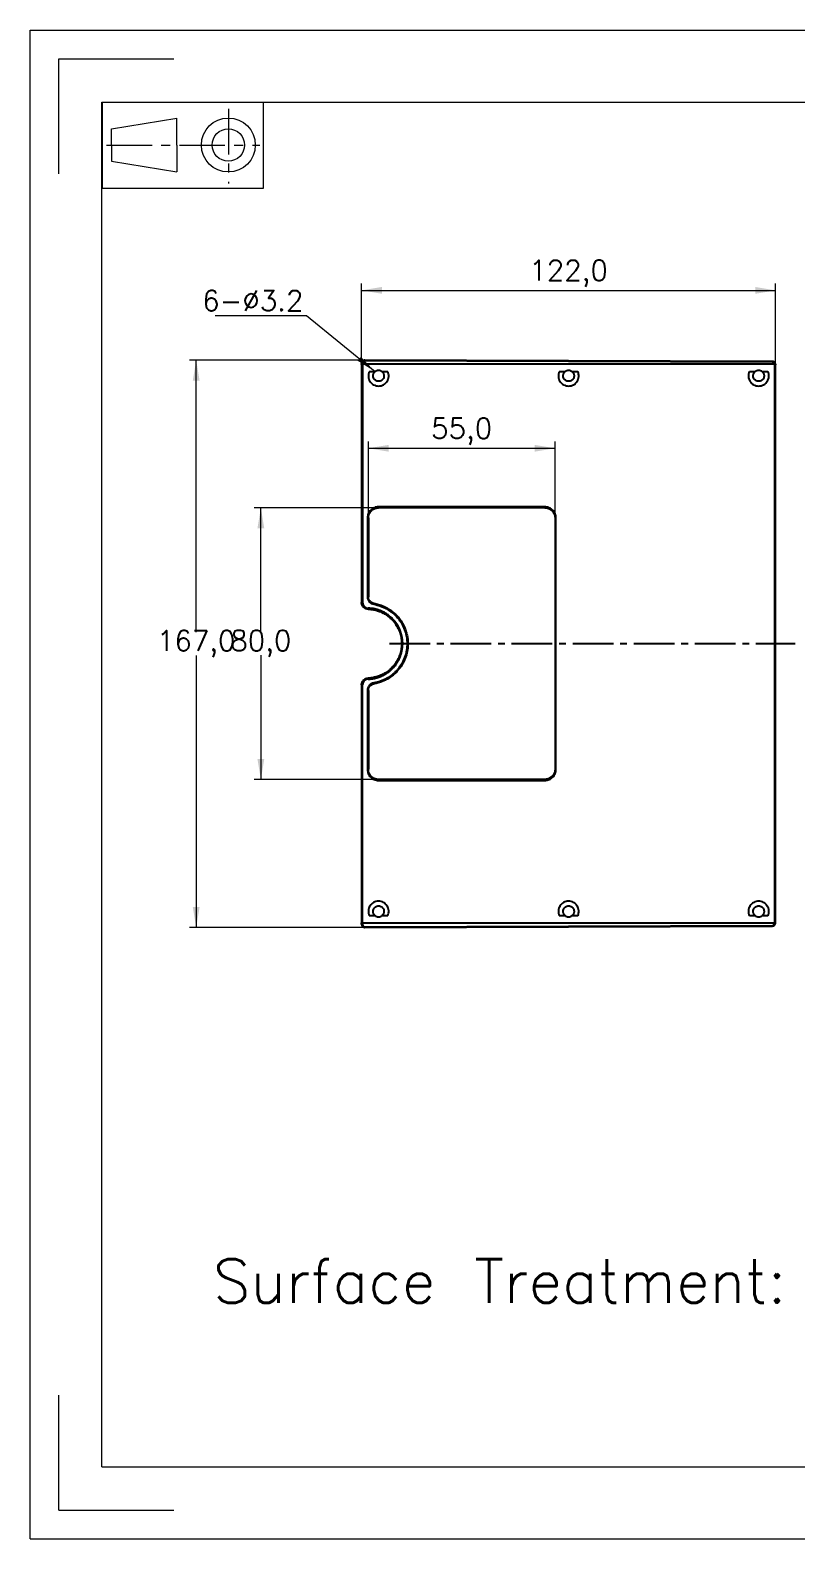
# Model space of a CAD drawing. Header units: millimetres. Extents: x 1874 to 2503, y 420 to 865.
# Drawn here: x 1874.3 to 2100.2, y 420.5 to 864.7 of the extents above; entities that cross this region are included whole.
import ezdxf

# ---------------------------------------------------------------- set-up
doc = ezdxf.new("R2010")
doc.units = ezdxf.units.MM
for name, pattern in [('CENTER', [10.16, 6.35, -1.27, 1.27, -1.27]), ('CENTERX2', [20.32, 12.7, -2.54, 2.54, -2.54]), ('点画线', [18, 12, -2, 2, -2])]:
    doc.linetypes.add(name, pattern=pattern)
doc.layers.get('0').update_dxf_attribs({"lineweight": 18})
for name, color, linetype, lineweight in [('DEFAULT_1', 7, 'CENTER', 18), ('中心线层', 1, 'CENTERX2', 25), ('尺寸线层', 3, 'Continuous', 18)]:
    doc.layers.add(name, color=color, linetype=linetype, lineweight=lineweight)
doc.styles.get("Standard").update_dxf_attribs({"font": 'txt.shx', "bigfont": 'gbcbig.shx'})
doc.dimstyles.new('ISO-25', dxfattribs={"dimtxt": 3.5, "dimasz": 2.5, "dimexe": 1.25, "dimexo": 0.625, "dimtad": 1, "dimtxsty": 'Standard', "dimcen": 2.5, "dimdle": 5, "dimadec": 0, "dimazin": 0, "dimtfac": 1, "dimtmove": 0, "dimatfit": 3, "dimfxl": 0, "dimarcsym": 0})

# ---------------------------------------------------------------- blocks, each defined once
blk = doc.blocks.new('*X3')
at = {"layer": '尺寸线层', "linetype": 'Continuous'}
for points in [[(1923.19, 767.56), (1924.19, 761.56), (1922.19, 761.56)], [(1923.19, 600.52), (1924.19, 606.52), (1922.19, 606.52)]]:
    blk.add_hatch(color=0, dxfattribs=at).paths.add_polyline_path(points, flags=0)
at = {"layer": '尺寸线层', "color": 0, "linetype": 'Continuous'}
for p, q in [((1972.92, 767.56), (1921.19, 767.56)), ((1923.19, 687.47), (1923.19, 767.56)), ((1923.19, 680.61), (1923.19, 600.52)), ((1972.91, 600.52), (1921.19, 600.52))]:
    blk.add_line(p, q, dxfattribs=at)
at = {"layer": '尺寸线层', "color": 0, "insert": (1923.19, 684.04), "char_height": 6, "width": 32.5714, "attachment_point": 5}
blk.add_mtext('167,0', dxfattribs=at)
blk = doc.blocks.new('*X4')
at = {"layer": '尺寸线层', "linetype": 'Continuous'}
for points in [[(1971.91, 788.11), (1977.91, 789.11), (1977.91, 787.11)], [(2093.91, 788.11), (2087.91, 789.11), (2087.91, 787.11)]]:
    blk.add_hatch(color=0, dxfattribs=at).paths.add_polyline_path(points, flags=0)
at = {"layer": '尺寸线层', "color": 0, "linetype": 'Continuous'}
for p, q in [((1971.91, 766.32), (1971.91, 790.11)), ((1971.91, 788.11), (2093.91, 788.11)), ((2093.91, 766.23), (2093.91, 790.11))]:
    blk.add_line(p, q, dxfattribs=at)
at = {"layer": '尺寸线层', "color": 0, "insert": (2032.91, 793.07), "char_height": 6, "width": 32.5714, "attachment_point": 5}
blk.add_mtext('122,0', dxfattribs=at)
blk = doc.blocks.new('*X5')
at = {"layer": '尺寸线层', "linetype": 'Continuous'}
for points in [[(1973.91, 741.61), (1979.91, 742.61), (1979.91, 740.61)], [(2028.91, 741.61), (2022.91, 742.61), (2022.91, 740.61)]]:
    blk.add_hatch(color=0, dxfattribs=at).paths.add_polyline_path(points, flags=0)
at = {"layer": '尺寸线层', "color": 0, "linetype": 'Continuous'}
for p, q in [((1973.91, 721.08), (1973.91, 743.61)), ((2028.91, 721.08), (2028.91, 743.61)), ((1973.91, 741.61), (2028.91, 741.61))]:
    blk.add_line(p, q, dxfattribs=at)
at = {"layer": '尺寸线层', "color": 0, "insert": (2001.41, 746.57), "char_height": 6, "width": 24.8571, "attachment_point": 5}
blk.add_mtext('55,0', dxfattribs=at)
blk = doc.blocks.new('*X6')
at = {"layer": '尺寸线层', "linetype": 'Continuous'}
for points in [[(1942.24, 724.08), (1943.24, 718.08), (1941.24, 718.08)], [(1942.24, 644.08), (1943.24, 650.08), (1941.24, 650.08)]]:
    blk.add_hatch(color=0, dxfattribs=at).paths.add_polyline_path(points, flags=0)
at = {"layer": '尺寸线层', "color": 0, "linetype": 'Continuous'}
for p, q in [((1976.91, 724.08), (1940.24, 724.08)), ((1942.24, 687.51), (1942.24, 724.08)), ((1942.24, 680.65), (1942.24, 644.08)), ((1976.91, 644.08), (1940.24, 644.08))]:
    blk.add_line(p, q, dxfattribs=at)
at = {"layer": '尺寸线层', "color": 0, "insert": (1942.24, 684.08), "char_height": 6, "width": 26.5714, "attachment_point": 5}
blk.add_mtext('80,0', dxfattribs=at)
blk = doc.blocks.new('*X11')
at = {"layer": '尺寸线层', "linetype": 'Continuous'}
blk.add_hatch(color=0, dxfattribs=at).paths.add_polyline_path([(1975.9, 764.17), (1970.77, 767.37), (1971.72, 768.54)], flags=0)
at = {"layer": '尺寸线层', "color": 0}
blk.add_line((1955.72, 780.57), (1928.73, 780.57), dxfattribs=at)
at = {"layer": '尺寸线层', "color": 0, "linetype": 'Continuous'}
blk.add_line((1975.9, 764.17), (1955.72, 780.57), dxfattribs=at)
at = {"layer": '尺寸线层', "color": 0, "insert": (1939.88, 785.09), "char_height": 6, "width": 44.5714, "attachment_point": 5}
blk.add_mtext('6-%%C3.2', dxfattribs=at)
blk = doc.blocks.new('96_1')
at = {"color": 7, "linetype": 'Continuous'}
for p, q in [((-11.25, 6), (-11.25, -6)), ((11.25, -6), (11.25, 6)), ((-9.93, 2.25), (-0.82, 3.75)), ((-9.93, 0), (-9.93, 2.25)), ((-0.82, 0), (-0.82, 3.75)), ((-9.93, 0), (-9.93, -2.25)), ((-0.82, 0), (-0.82, -3.75)), ((-9.93, -2.25), (-0.82, -3.75)), ((-11.25, -6), (11.25, -6))]:
    blk.add_line(p, q, dxfattribs=at)
for radius in [3.75, 2.25]:
    blk.add_circle((6.34, 0), radius, dxfattribs=at)
at = {"layer": 'DEFAULT_1', "color": 1, "linetype": 'CENTER'}
for p, q in [((6.34, 5.05), (6.34, -5.36)), ((-10.64, 0), (10.74, 0))]:
    blk.add_line(p, q, dxfattribs=at)
blk = doc.blocks.new('57500')
at = {"color": 7, "linetype": 'Continuous'}
for p, q in [((-1001.21, -237.07), (-1001.21, 707.74)), ((-1001.21, 707.74), (335.02, 707.74)), ((-983.21, 617.76), (-983.21, 689.74)), ((-983.21, 689.74), (-911.23, 689.74)), ((-956.22, -192.08), (-956.22, 662.75)), ((-956.22, 662.75), (290.03, 662.75)), ((-983.21, -219.07), (-983.21, -147.09)), ((-956.22, -192.08), (290.03, -192.08)), ((-983.21, -219.07), (-911.23, -219.07)), ((-1001.21, -237.07), (335.02, -237.07))]:
    blk.add_line(p, q, dxfattribs=at)
at = {"color": 2, "linetype": 'Continuous', "xscale": 4.499094251428597, "yscale": 4.499094251428597, "zscale": 4.499094251428597}
blk.add_blockref('96_1', (-905.56, 635.82), dxfattribs=at)
at = {"layer": '尺寸线层', "insert": (-886.63, -61.93), "char_height": 27.3189, "width": 743.668, "attachment_point": 1}
blk.add_mtext('Surface Treatment: Black oil injection ', dxfattribs=at)

msp = doc.modelspace()

# ---------------------------------------------------------------- linework, layer by layer
at = {"color": 7, "linetype": 'Continuous', "lineweight": 25}
for p, q in [((1971.91, 766.32), (1971.91, 766.62)), ((1971.91, 766.32), (1971.91, 696.23)), ((1972.21, 766.74), (1972.21, 766.43)), ((1972.21, 766.43), (1972.21, 696.23)), ((1972.21, 766.43), (2093.6, 766.43)), ((2092.92, 767.18), (1972.91, 767.56)), ((2092.91, 766.99), (1972.91, 767.38)), ((1975.9, 764.17), (1974.18, 764.17)), ((1979.65, 764.17), (1977.93, 764.17)), ((2031.9, 764.17), (2030.17, 764.17)), ((2035.65, 764.17), (2033.92, 764.17)), ((2087.89, 764.17), (2086.17, 764.17)), ((2091.64, 764.17), (2089.92, 764.17)), ((2093.61, 766.35), (2093.61, 684.08)), ((2025.91, 724.36), (1976.91, 724.36)), ((1976.91, 724.36), (1976.91, 724.08)), ((2025.91, 724.36), (2025.91, 724.08)), ((1973.91, 721.08), (1973.65, 721.1)), ((1973.91, 721.08), (1973.91, 697.89)), ((2025.91, 724.08), (1976.91, 724.08)), ((2029.17, 721.1), (2028.91, 721.08)), ((2028.91, 721.08), (2028.91, 684.08)), ((1973.65, 697.89), (1973.91, 697.89)), ((1975.53, 695.66), (1975.58, 695.92)), ((2029.17, 684.08), (2028.91, 684.08)), ((2028.91, 684.08), (2028.91, 647.08)), ((2093.61, 684.08), (2093.61, 601.73)), ((1971.91, 671.94), (1971.91, 601.85)), ((1972.21, 601.73), (1972.21, 671.93)), ((1973.91, 670.28), (1973.65, 670.27)), ((1973.91, 670.28), (1973.91, 647.08)), ((1973.65, 647.07), (1973.91, 647.08)), ((2028.91, 647.08), (2029.17, 647.07)), ((1976.91, 644.08), (1976.91, 643.8)), ((2025.91, 644.08), (1976.91, 644.08)), ((1976.91, 643.8), (2025.91, 643.8)), ((2025.91, 643.8), (2025.91, 644.08)), ((1971.91, 601.46), (1971.91, 601.85)), ((2032.91, 601.73), (1972.21, 601.73)), ((1972.21, 601.73), (1972.21, 601.34)), ((1972.91, 600.7), (2092.91, 601.08)), ((1972.91, 600.52), (2092.92, 600.9)), ((1974.18, 603.99), (1975.9, 603.99)), ((1977.93, 603.99), (1979.65, 603.99)), ((2030.17, 603.99), (2031.9, 603.99)), ((2093.61, 601.73), (2032.91, 601.73)), ((2033.92, 603.99), (2035.65, 603.99)), ((2086.17, 603.99), (2087.89, 603.99)), ((2089.92, 603.99), (2091.64, 603.99))]:
    msp.add_line(p, q, dxfattribs=at)
msp.add_lwpolyline([(1975.53, 672.51), (1975.55, 672.38), (1975.58, 672.25)], dxfattribs=at)
for points, knots in [([(1972.21, 766.74), (1972.13, 766.74), (1972.05, 766.73), (1971.94, 766.68), (1971.91, 766.65), (1971.91, 766.62)], [0, 0, 0, 0, 5362.534902, 5362.534902, 10725.069803, 10725.069803, 10725.069803, 10725.069803]), ([(1972.21, 766.43), (1972.14, 766.43), (1972.05, 766.42), (1971.94, 766.38), (1971.91, 766.35), (1971.91, 766.32)], [0, 0, 0, 0, 5362.66469, 5362.66469, 10725.32938, 10725.32938, 10725.32938, 10725.32938]), ([(1972.92, 767.56), (1972.86, 767.56), (1972.73, 767.55), (1972.55, 767.5), (1972.38, 767.42), (1972.17, 767.27), (1972.02, 767.07), (1971.94, 766.84), (1971.94, 766.72), (1971.93, 766.66)], [0, 0, 0, 0, 3913.811574, 7847.736024, 11798.507118, 15756.443218, 23684.197413, 27692.944786, 31732.689022, 31732.689022, 31732.689022, 31732.689022]), ([(1972.91, 767.38), (1972.89, 767.38), (1972.85, 767.38), (1972.78, 767.37), (1972.71, 767.35), (1972.63, 767.32), (1972.53, 767.27), (1972.43, 767.19), (1972.34, 767.09), (1972.27, 766.98), (1972.22, 766.86), (1972.21, 766.78), (1972.21, 766.74)], [0, 0, 0, 0, 2669.859376, 5354.049103, 8084.773494, 10892.636157, 16351.344303, 21942.293573, 27523.89643, 33019.982176, 38561.507949, 43895.505854, 43895.505854, 43895.505854, 43895.505854]), ([(1972.91, 767.56), (1972.91, 767.56), (1972.91, 767.56), (1972.91, 767.54), (1972.91, 767.51), (1972.91, 767.46), (1972.91, 767.42), (1972.91, 767.38)], [0, 0, 0, 0, 3537.312032, 7648.525799, 11759.739566, 15870.953333, 23452.751878, 23452.751878, 23452.751878, 23452.751878]), ([(1974.18, 764.17), (1974.08, 763.95), (1974.01, 763.72), (1973.92, 763.24), (1973.9, 762.99), (1973.93, 762.51), (1973.98, 762.26), (1974.13, 761.79), (1974.23, 761.57), (1974.49, 761.15), (1974.65, 760.95), (1974.92, 760.69), (1975.01, 760.6), (1975.22, 760.45), (1975.33, 760.38), (1975.66, 760.19), (1975.89, 760.1), (1976.39, 759.96), (1976.65, 759.93), (1977.17, 759.93), (1977.43, 759.96), (1977.92, 760.09), (1978.16, 760.19), (1978.61, 760.44), (1978.81, 760.59), (1979.18, 760.94), (1979.33, 761.14), (1979.6, 761.56), (1979.7, 761.79), (1979.85, 762.26), (1979.9, 762.5), (1979.94, 763.23), (1979.85, 763.72), (1979.65, 764.17)], [0, 0, 0, 0, 4302.352566, 4302.352566, 8604.705132, 8604.705132, 12907.057699, 12907.057699, 17209.410265, 17209.410265, 21511.762831, 21511.762831, 23662.939114, 23662.939114, 25814.115397, 25814.115397, 30116.467964, 30116.467964, 34418.82053, 34418.82053, 38721.173096, 38721.173096, 43023.525662, 43023.525662, 47325.878229, 47325.878229, 51628.230795, 51628.230795, 55930.583361, 55930.583361, 60232.935927, 60232.935927, 68837.64106, 68837.64106, 68837.64106, 68837.64106]), ([(1977.93, 764.17), (1977.96, 764.15), (1978.02, 764.09), (1978.1, 764.01), (1978.18, 763.92), (1978.28, 763.78), (1978.38, 763.6), (1978.46, 763.36), (1978.51, 763.12), (1978.52, 762.79), (1978.45, 762.39), (1978.21, 761.95), (1977.85, 761.6), (1977.4, 761.38), (1976.91, 761.31), (1976.43, 761.38), (1975.98, 761.6), (1975.62, 761.95), (1975.38, 762.39), (1975.31, 762.79), (1975.32, 763.12), (1975.37, 763.36), (1975.45, 763.6), (1975.57, 763.82), (1975.72, 764.01), (1975.84, 764.12), (1975.9, 764.17)], [0, 0, 0, 0, 1565.010862, 3122.070831, 4679.997912, 6247.59548, 9519.754141, 12798.920781, 16071.080533, 19350.248266, 25575.802997, 31801.357728, 38332.208837, 44863.059946, 51088.614677, 57314.169408, 63845.020517, 70375.871626, 76601.426357, 82826.981088, 86099.139749, 89378.306389, 92650.466141, 95929.633874, 99049.552943, 102172.926063, 102172.926063, 102172.926063, 102172.926063]), ([(1977.93, 764.17), (1977.79, 764.29), (1977.63, 764.38), (1977.28, 764.5), (1977.1, 764.53), (1976.54, 764.53), (1976.18, 764.4), (1975.9, 764.17)], [0, 0, 0, 0, 3798.255197, 3798.255197, 7596.510393, 7596.510393, 15193.020787, 15193.020787, 15193.020787, 15193.020787]), ([(2030.17, 764.17), (2030.07, 763.95), (2030, 763.72), (2029.91, 763.24), (2029.9, 762.99), (2029.93, 762.51), (2029.97, 762.26), (2030.12, 761.79), (2030.22, 761.57), (2030.48, 761.15), (2030.64, 760.95), (2030.91, 760.69), (2031.01, 760.6), (2031.21, 760.45), (2031.32, 760.38), (2031.65, 760.19), (2031.89, 760.1), (2032.39, 759.96), (2032.65, 759.93), (2033.16, 759.93), (2033.42, 759.96), (2033.92, 760.09), (2034.16, 760.19), (2034.6, 760.44), (2034.81, 760.59), (2035.17, 760.94), (2035.33, 761.14), (2035.59, 761.56), (2035.7, 761.79), (2035.85, 762.26), (2035.89, 762.5), (2035.94, 763.23), (2035.85, 763.72), (2035.65, 764.17)], [0, 0, 0, 0, 4432.224455, 4432.224455, 8864.448909, 8864.448909, 13296.673364, 13296.673364, 17728.897819, 17728.897819, 22161.122274, 22161.122274, 24377.234501, 24377.234501, 26593.346728, 26593.346728, 31025.571183, 31025.571183, 35457.795638, 35457.795638, 39890.020092, 39890.020092, 44322.244547, 44322.244547, 48754.469002, 48754.469002, 53186.693457, 53186.693457, 57618.917911, 57618.917911, 62051.142366, 62051.142366, 70915.591276, 70915.591276, 70915.591276, 70915.591276]), ([(2033.92, 764.17), (2033.95, 764.15), (2034.02, 764.09), (2034.1, 764.01), (2034.18, 763.92), (2034.27, 763.78), (2034.37, 763.6), (2034.46, 763.36), (2034.51, 763.12), (2034.52, 762.79), (2034.44, 762.39), (2034.21, 761.95), (2033.85, 761.6), (2033.4, 761.38), (2032.91, 761.31), (2032.42, 761.38), (2031.97, 761.6), (2031.61, 761.95), (2031.38, 762.39), (2031.3, 762.79), (2031.31, 763.12), (2031.36, 763.36), (2031.45, 763.6), (2031.57, 763.82), (2031.72, 764.01), (2031.84, 764.12), (2031.9, 764.17)], [0, 0, 0, 0, 1612.180031, 3216.16953, 4821.052276, 6435.896976, 9806.677958, 13184.678139, 16555.460245, 19933.461552, 26346.653475, 32759.845397, 39487.535279, 46215.225162, 52628.417084, 59041.609006, 65769.298889, 72496.988771, 78910.180694, 85323.372616, 88694.153598, 92072.15378, 95442.935886, 98820.937193, 102034.890107, 105252.401178, 105252.401178, 105252.401178, 105252.401178]), ([(2033.92, 764.17), (2033.78, 764.29), (2033.63, 764.38), (2033.28, 764.5), (2033.1, 764.53), (2032.54, 764.53), (2032.18, 764.4), (2031.9, 764.17)], [0, 0, 0, 0, 3911.533928, 3911.533928, 7823.067855, 7823.067855, 15646.13571, 15646.13571, 15646.13571, 15646.13571]), ([(2086.17, 764.17), (2086.07, 763.95), (2086, 763.72), (2085.91, 763.24), (2085.89, 762.99), (2085.92, 762.51), (2085.97, 762.26), (2086.12, 761.79), (2086.22, 761.57), (2086.48, 761.15), (2086.64, 760.95), (2086.91, 760.69), (2087, 760.6), (2087.21, 760.45), (2087.32, 760.38), (2087.65, 760.19), (2087.88, 760.1), (2088.38, 759.96), (2088.64, 759.93), (2089.16, 759.93), (2089.42, 759.96), (2089.91, 760.09), (2090.15, 760.19), (2090.6, 760.44), (2090.8, 760.59), (2091.17, 760.94), (2091.32, 761.14), (2091.59, 761.56), (2091.69, 761.79), (2091.84, 762.26), (2091.89, 762.5), (2091.93, 763.23), (2091.84, 763.72), (2091.64, 764.17)], [0, 0, 0, 0, 4562.721554, 4562.721554, 9125.443108, 9125.443108, 13688.164662, 13688.164662, 18250.886217, 18250.886217, 22813.607771, 22813.607771, 25094.968548, 25094.968548, 27376.329325, 27376.329325, 31939.050879, 31939.050879, 36501.772433, 36501.772433, 41064.493987, 41064.493987, 45627.215542, 45627.215542, 50189.937096, 50189.937096, 54752.65865, 54752.65865, 59315.380204, 59315.380204, 63878.101758, 63878.101758, 73003.544866, 73003.544866, 73003.544866, 73003.544866]), ([(2089.92, 764.17), (2089.95, 764.15), (2090.01, 764.09), (2090.09, 764.01), (2090.17, 763.92), (2090.27, 763.78), (2090.37, 763.6), (2090.45, 763.36), (2090.5, 763.12), (2090.51, 762.79), (2090.44, 762.39), (2090.2, 761.95), (2089.84, 761.6), (2089.39, 761.38), (2088.9, 761.31), (2088.42, 761.38), (2087.97, 761.6), (2087.61, 761.95), (2087.37, 762.39), (2087.29, 762.79), (2087.31, 763.12), (2087.35, 763.36), (2087.44, 763.6), (2087.56, 763.82), (2087.71, 764.01), (2087.83, 764.12), (2087.89, 764.17)], [0, 0, 0, 0, 1659.576902, 3310.722476, 4962.787558, 6625.107467, 10094.986854, 13572.297679, 17042.178223, 20519.490208, 27121.22511, 33722.960012, 40648.438876, 47573.91774, 54175.652642, 60777.387544, 67702.866407, 74628.345271, 81230.080173, 87831.815075, 91301.694463, 94779.005288, 98248.885832, 101726.197816, 105034.638509, 108346.741966, 108346.741966, 108346.741966, 108346.741966]), ([(2089.92, 764.17), (2089.78, 764.29), (2089.62, 764.38), (2089.27, 764.5), (2089.09, 764.53), (2088.53, 764.53), (2088.17, 764.4), (2087.89, 764.17)], [0, 0, 0, 0, 4025.280417, 4025.280417, 8050.560834, 8050.560834, 16101.121668, 16101.121668, 16101.121668, 16101.121668]), ([(2092.91, 766.99), (2092.91, 767.03), (2092.91, 767.07), (2092.91, 767.13), (2092.91, 767.16), (2092.91, 767.17), (2092.91, 767.18), (2092.91, 767.18)], [0, 0, 0, 0, 8201.627082, 12560.11932, 16918.611558, 21277.103796, 24963.011033, 24963.011033, 24963.011033, 24963.011033]), ([(2093.88, 766.39), (2093.85, 766.5), (2093.79, 766.71), (2093.56, 766.97), (2093.26, 767.14), (2093.03, 767.16), (2092.91, 767.17)], [0, 0, 0, 0, 5112.447397, 10196.02086, 15239.263896, 20261.854729, 20261.854729, 20261.854729, 20261.854729]), ([(2093.6, 766.43), (2093.6, 766.45), (2093.59, 766.49), (2093.57, 766.54), (2093.55, 766.6), (2093.51, 766.67), (2093.45, 766.75), (2093.36, 766.83), (2093.26, 766.9), (2093.15, 766.95), (2093.03, 766.99), (2092.95, 766.99), (2092.91, 766.99)], [0, 0, 0, 0, 2863.225487, 5754.218322, 8701.202803, 11730.838764, 17615.769645, 23616.597799, 29568.263909, 35400.767217, 41208.034917, 46764.157821, 46764.157821, 46764.157821, 46764.157821]), ([(2093.6, 766.43), (2093.67, 766.44), (2093.76, 766.44), (2093.87, 766.41), (2093.9, 766.38), (2093.9, 766.35)], [0, 0, 0, 0, 5715.312695, 5715.312695, 11430.62539, 11430.62539, 11430.62539, 11430.62539]), ([(2093.6, 766.43), (2093.6, 766.43), (2093.61, 766.41), (2093.61, 766.39), (2093.61, 766.37), (2093.61, 766.36), (2093.61, 766.35), (2093.61, 766.35)], [0, 0, 0, 0, 2954.860934, 14074.818547, 16776.184085, 19481.387928, 24973.68019, 24973.68019, 24973.68019, 24973.68019]), ([(2093.91, 766.23), (2093.91, 766.26), (2093.88, 766.29), (2093.76, 766.33), (2093.68, 766.35), (2093.61, 766.35)], [0, 0, 0, 0, 5715.542861, 5715.542861, 11431.085722, 11431.085722, 11431.085722, 11431.085722]), ([(2093.91, 684.08), (2093.91, 685.02), (2093.91, 687.32), (2093.91, 691.43), (2093.91, 696.72), (2093.91, 702.25), (2093.91, 707.51), (2093.91, 713.65), (2093.91, 719.79), (2093.91, 726.17), (2093.91, 732.5), (2093.91, 738.75), (2093.91, 744.61), (2093.91, 748.06), (2093.91, 750.92), (2093.91, 753.01), (2093.91, 755.38), (2093.91, 757.55), (2093.91, 759.79), (2093.91, 761.51), (2093.91, 762.98), (2093.91, 764.42), (2093.91, 765.56), (2093.91, 766.23)], [0, 0, 0, 0, 3201.823657, 7903.695548, 14103.512484, 21372.54958, 26894.763869, 32161.490385, 42460.579994, 47968.379495, 54098.880754, 64266.646729, 69502.586653, 74412.810069, 76238.733006, 79468.306846, 81746.48096, 84549.154005, 87146.23462, 89722.873495, 90741.484083, 92482.541373, 94959.814518, 94959.814518, 94959.814518, 94959.814518]), ([(1976.91, 724.36), (1976.69, 724.36), (1976.48, 724.34), (1976.06, 724.26), (1975.85, 724.2), (1975.46, 724.03), (1975.27, 723.93), (1974.92, 723.69), (1974.75, 723.56), (1974.45, 723.26), (1974.31, 723.09), (1974.08, 722.73), (1973.98, 722.55), (1973.81, 722.15), (1973.75, 721.94), (1973.67, 721.53), (1973.65, 721.31), (1973.65, 721.1)], [0, 0, 0, 0, 4470.62122, 4470.62122, 8941.24244, 8941.24244, 13411.86366, 13411.86366, 17882.48488, 17882.48488, 22353.1061, 22353.1061, 26823.72732, 26823.72732, 31294.348541, 31294.348541, 35764.969761, 35764.969761, 35764.969761, 35764.969761]), ([(2029.17, 721.1), (2029.17, 721.31), (2029.15, 721.53), (2029.07, 721.94), (2029.01, 722.15), (2028.84, 722.55), (2028.74, 722.73), (2028.5, 723.09), (2028.37, 723.26), (2028.07, 723.56), (2027.9, 723.69), (2027.55, 723.93), (2027.36, 724.03), (2026.96, 724.2), (2026.76, 724.26), (2026.34, 724.34), (2026.13, 724.36), (2025.91, 724.36)], [0, 0, 0, 0, 4600.205034, 4600.205034, 9200.410068, 9200.410068, 13800.615103, 13800.615103, 18400.820137, 18400.820137, 23001.025171, 23001.025171, 27601.230205, 27601.230205, 32201.43524, 32201.43524, 36801.640274, 36801.640274, 36801.640274, 36801.640274]), ([(1973.65, 721.1), (1973.65, 717.23), (1973.65, 713.37), (1973.65, 705.63), (1973.65, 701.76), (1973.65, 697.89)], [0, 0, 0, 0, 5374.028946, 5374.028946, 10748.057891, 10748.057891, 10748.057891, 10748.057891]), ([(1973.91, 721.08), (1973.91, 721.14), (1973.91, 721.25), (1973.93, 721.42), (1973.95, 721.59), (1973.98, 721.75), (1974.03, 721.91), (1974.08, 722.07), (1974.19, 722.36), (1974.4, 722.76), (1974.73, 723.16), (1975.05, 723.45), (1975.34, 723.65), (1975.64, 723.81), (1975.95, 723.93), (1976.27, 724.02), (1976.59, 724.07), (1976.8, 724.08), (1976.91, 724.08)], [0, 0, 0, 0, 2472.494408, 4944.989175, 7417.4843, 9889.979784, 12362.475625, 14834.971826, 17307.468384, 25909.527491, 34551.182238, 39801.442155, 44945.566255, 49983.746032, 54916.185938, 59743.104474, 64464.73541, 69081.329125, 69081.329125, 69081.329125, 69081.329125]), ([(2025.91, 724.08), (2025.97, 724.08), (2026.08, 724.08), (2026.25, 724.07), (2026.42, 724.04), (2026.59, 724.01), (2026.76, 723.96), (2026.93, 723.9), (2027.1, 723.84), (2027.27, 723.76), (2027.43, 723.67), (2027.59, 723.57), (2027.74, 723.46), (2027.89, 723.34), (2028.12, 723.12), (2028.41, 722.77), (2028.65, 722.34), (2028.79, 721.95), (2028.86, 721.67), (2028.9, 721.38), (2028.91, 721.18), (2028.91, 721.08)], [0, 0, 0, 0, 3013.506393, 6064.644883, 9153.466415, 12280.020076, 15444.353177, 18646.511337, 21886.538559, 25164.477302, 28480.368551, 31834.251882, 35226.165523, 38656.146411, 42124.23025, 51879.133324, 63128.255147, 68388.691998, 73649.399764, 78910.38226, 84171.643302, 84171.643302, 84171.643302, 84171.643302]), ([(2029.17, 684.08), (2029.17, 690.25), (2029.17, 696.43), (2029.17, 708.77), (2029.17, 714.94), (2029.17, 721.1)], [0, 0, 0, 0, 5545.344555, 5545.344555, 11090.68911, 11090.68911, 11090.68911, 11090.68911]), ([(1973.65, 697.89), (1973.65, 697.63), (1973.69, 697.36), (1973.83, 696.99), (1973.89, 696.87), (1974.02, 696.64), (1974.09, 696.53), (1974.27, 696.33), (1974.36, 696.24), (1974.56, 696.07), (1974.67, 695.99), (1975.02, 695.8), (1975.27, 695.7), (1975.53, 695.66)], [0, 0, 0, 0, 6874.44277, 6874.44277, 10311.664155, 10311.664155, 13748.88554, 13748.88554, 17186.106925, 17186.106925, 20623.328309, 20623.328309, 27497.771079, 27497.771079, 27497.771079, 27497.771079]), ([(1975.58, 695.92), (1975.53, 695.92), (1975.44, 695.94), (1975.32, 695.98), (1975.21, 696.01), (1975.11, 696.05), (1975.02, 696.09), (1974.95, 696.13), (1974.89, 696.17), (1974.74, 696.26), (1974.51, 696.44), (1974.27, 696.72), (1974.13, 696.96), (1974.05, 697.14), (1973.98, 697.33), (1973.92, 697.59), (1973.91, 697.79), (1973.91, 697.89)], [0, 0, 0, 0, 3259.77722, 6256.348376, 8989.690577, 11459.783362, 13666.608853, 15610.152021, 17290.401151, 18707.348743, 28033.233054, 37359.442986, 44373.874628, 47077.406635, 51368.908799, 58373.226676, 65377.884986, 65377.884986, 65377.884986, 65377.884986]), ([(1972.26, 695.09), (1972.26, 695.1), (1972.24, 695.13), (1972.2, 695.18), (1972.16, 695.25), (1972.12, 695.34), (1972.06, 695.45), (1972, 695.6), (1971.95, 695.79), (1971.91, 696.01), (1971.91, 696.15), (1971.9, 696.23)], [0, 0, 0, 0, 1281.09416, 3248.195794, 5908.067404, 9263.233144, 13314.86173, 18063.548648, 25457.282031, 32856.324219, 40264.961834, 40264.961834, 40264.961834, 40264.961834]), ([(1972.21, 696.23), (1972.14, 696.23), (1971.97, 696.23), (1971.91, 696.23), (1971.91, 696.23)], [0, 0, 0, 0, 5462.569197, 10792.416578, 10792.416578, 10792.416578, 10792.416578]), ([(1972.21, 696.23), (1972.21, 696.12), (1972.23, 695.9), (1972.31, 695.64), (1972.4, 695.44), (1972.49, 695.3), (1972.58, 695.17), (1972.73, 695), (1972.89, 694.86), (1973.08, 694.75), (1973.27, 694.65), (1973.54, 694.56), (1973.75, 694.54), (1973.86, 694.53)], [0, 0, 0, 0, 6076.044603, 12152.080613, 15190.098618, 18228.116623, 21266.134627, 24304.152632, 30380.188642, 33418.206647, 36456.224652, 42532.260661, 48608.296671, 48608.296671, 48608.296671, 48608.296671]), ([(1973.86, 694.23), (1973.82, 694.23), (1973.74, 694.23), (1973.63, 694.25), (1973.5, 694.27), (1973.35, 694.31), (1973.18, 694.36), (1973.02, 694.43), (1972.89, 694.5), (1972.8, 694.56), (1972.75, 694.6), (1972.73, 694.61)], [0, 0, 0, 0, 3729.549783, 7459.243043, 11189.081381, 16786.294697, 23101.776591, 29221.40057, 34117.434064, 37799.798594, 40293.645067, 40293.645067, 40293.645067, 40293.645067]), ([(1984.03, 684.08), (1984.03, 684.19), (1984.03, 684.41), (1984.01, 684.73), (1983.99, 685.04), (1983.95, 685.34), (1983.91, 685.63), (1983.86, 685.92), (1983.81, 686.19), (1983.75, 686.45), (1983.69, 686.7), (1983.63, 686.94), (1983.56, 687.18), (1983.49, 687.4), (1983.41, 687.61), (1983.34, 687.81), (1983.2, 688.16), (1982.9, 688.84), (1982.41, 689.7), (1981.76, 690.61), (1981.11, 691.35), (1980.36, 692.06), (1979.55, 692.68), (1978.66, 693.23), (1977.81, 693.64), (1976.95, 693.98), (1976.24, 694.2), (1975.59, 694.34), (1975.01, 694.44), (1974.42, 694.51), (1974.02, 694.53), (1973.86, 694.53)], [0, 0, 0, 0, 2546.097403, 5019.936497, 7425.493482, 9765.731254, 12040.298936, 14247.761666, 16386.91179, 18456.818622, 20456.818572, 22386.413501, 24245.284406, 26034.085645, 27754.333319, 29407.321558, 30994.087214, 36411.003389, 46593.38867, 54009.479936, 62240.091976, 69322.238934, 77889.581343, 85714.802379, 93507.768435, 99843.961518, 107084.69921, 110676.069512, 115244.453007, 120645.538094, 124386.08329, 124386.08329, 124386.08329, 124386.08329]), ([(1973.86, 694.23), (1973.86, 694.23), (1973.86, 694.26), (1973.86, 694.35), (1973.86, 694.42), (1973.86, 694.5), (1973.86, 694.53)], [0, 0, 0, 0, 7624.985145, 7624.985145, 11437.477718, 15249.970291, 15249.970291, 15249.970291, 15249.970291]), ([(1973.86, 694.23), (1974.89, 694.2), (1975.88, 694.02), (1977.34, 693.52), (1977.81, 693.32), (1978.72, 692.85), (1979.15, 692.59), (1979.56, 692.28)], [0, 0, 0, 0, 7630.481536, 7630.481536, 11445.722304, 11445.722304, 15260.963072, 15260.963072, 15260.963072, 15260.963072]), ([(1975.53, 695.66), (1976.22, 695.54), (1976.89, 695.37), (1978.18, 694.91), (1978.8, 694.62), (1979.69, 694.11), (1979.99, 693.93), (1980.55, 693.53), (1980.83, 693.32), (1981.61, 692.67), (1982.1, 692.19), (1982.77, 691.4), (1982.98, 691.12), (1983.37, 690.56), (1983.56, 690.27), (1984.07, 689.39), (1984.36, 688.77), (1984.72, 687.79), (1984.82, 687.46), (1985, 686.8), (1985.08, 686.47), (1985.26, 685.46), (1985.32, 684.78), (1985.32, 684.08)], [0, 0, 0, 0, 6094.863282, 6094.863282, 12189.726565, 12189.726565, 15237.158206, 15237.158206, 18284.589847, 18284.589847, 24379.45313, 24379.45313, 27426.884771, 27426.884771, 30474.316412, 30474.316412, 36569.179695, 36569.179695, 39616.611336, 39616.611336, 42664.042977, 42664.042977, 48758.90626, 48758.90626, 48758.90626, 48758.90626]), ([(1975.58, 695.92), (1975.69, 695.9), (1975.91, 695.86), (1976.25, 695.78), (1976.6, 695.7), (1976.95, 695.6), (1977.31, 695.49), (1977.67, 695.37), (1978.04, 695.23), (1978.41, 695.07), (1978.78, 694.9), (1979.16, 694.71), (1979.55, 694.49), (1980.06, 694.19), (1980.78, 693.7), (1981.74, 692.92), (1982.61, 692.03), (1983.3, 691.15), (1983.78, 690.43), (1984.19, 689.7), (1984.55, 688.97), (1984.85, 688.24), (1985.09, 687.51), (1985.28, 686.8), (1985.42, 686.09), (1985.51, 685.4), (1985.57, 684.74), (1985.58, 684.3), (1985.58, 684.08)], [0, 0, 0, 0, 2231.257572, 4523.390047, 6876.397397, 9290.279561, 11765.036449, 14300.667941, 16897.173893, 19554.554134, 22272.808471, 25051.936689, 27891.938551, 31154.483937, 36865.578412, 45023.858712, 55627.377305, 61474.011899, 67162.470462, 72692.748362, 78064.841216, 83278.7449, 88334.455564, 93231.969647, 97971.283892, 102552.395369, 106975.301497, 111240.000074, 111240.000074, 111240.000074, 111240.000074]), ([(1979.56, 692.28), (1979.57, 692.28), (1979.6, 692.26), (1979.65, 692.22), (1979.7, 692.18), (1979.77, 692.13), (1979.85, 692.07), (1979.95, 691.98), (1980.1, 691.87), (1980.24, 691.74), (1980.43, 691.58), (1980.66, 691.36), (1980.97, 691.06), (1981.21, 690.78), (1981.43, 690.53), (1981.6, 690.31), (1981.79, 690.07), (1981.89, 689.91), (1981.94, 689.85)], [0, 0, 0, 0, 952.066098, 2135.634873, 3558.905204, 5226.943858, 6999.462565, 9674.37729, 13601.872095, 18294.252507, 21461.193735, 28698.147521, 37630.525447, 47723.914933, 50841.982088, 58247.875456, 64388.521747, 69515.824941, 69515.824941, 69515.824941, 69515.824941]), ([(1981.94, 689.85), (1982.22, 689.43), (1982.49, 688.98), (1982.93, 688.06), (1983.12, 687.59), (1983.42, 686.62), (1983.54, 686.12), (1983.69, 685.11), (1983.73, 684.6), (1983.73, 684.08)], [0, 0, 0, 0, 4812.958213, 4812.958213, 9625.916425, 9625.916425, 14438.874638, 14438.874638, 19251.832851, 19251.832851, 19251.832851, 19251.832851]), ([(1973.86, 673.63), (1973.97, 673.64), (1974.19, 673.65), (1974.51, 673.67), (1974.83, 673.7), (1975.14, 673.75), (1975.45, 673.8), (1975.76, 673.86), (1976.06, 673.93), (1976.35, 674.01), (1976.64, 674.09), (1976.92, 674.18), (1977.19, 674.28), (1977.46, 674.38), (1977.72, 674.49), (1977.97, 674.6), (1978.22, 674.72), (1978.47, 674.85), (1978.71, 674.98), (1978.94, 675.11), (1979.16, 675.25), (1979.38, 675.39), (1979.6, 675.54), (1979.8, 675.69), (1980, 675.84), (1980.2, 675.99), (1980.38, 676.15), (1980.56, 676.31), (1980.74, 676.47), (1980.91, 676.63), (1981.19, 676.91), (1981.69, 677.47), (1982.29, 678.29), (1982.85, 679.24), (1983.26, 680.12), (1983.57, 681), (1983.75, 681.68), (1983.88, 682.31), (1983.97, 682.9), (1984.02, 683.53), (1984.03, 683.92), (1984.03, 684.08)], [0, 0, 0, 0, 3374.213584, 6706.2923, 10001.460504, 13263.887546, 16492.959615, 19686.416192, 22842.133739, 25958.275713, 29033.222018, 32065.47556, 35055.226355, 38005.572487, 40919.688846, 43800.476981, 46650.535893, 49472.29166, 52268.045159, 55038.142462, 57777.696829, 60481.209402, 63143.593689, 65762.501203, 68339.887339, 70878.003955, 73378.951373, 75844.678544, 78276.983922, 80677.517038, 83047.780731, 90674.845802, 103933.936895, 114210.663232, 124790.14003, 133902.19687, 142906.808498, 146567.242774, 153830.905367, 161143.184398, 166089.131678, 166089.131678, 166089.131678, 166089.131678]), ([(1985.32, 684.08), (1985.32, 683.39), (1985.25, 682.7), (1985.02, 681.35), (1984.84, 680.69), (1984.48, 679.72), (1984.35, 679.4), (1984.06, 678.78), (1983.9, 678.47), (1983.38, 677.59), (1982.99, 677.03), (1982.32, 676.24), (1982.08, 675.98), (1981.6, 675.5), (1981.34, 675.27), (1980.55, 674.61), (1979.99, 674.22), (1979.09, 673.71), (1978.79, 673.55), (1978.16, 673.27), (1977.84, 673.14), (1976.88, 672.79), (1976.22, 672.62), (1975.53, 672.51)], [0, 0, 0, 0, 6108.641979, 6108.641979, 12217.283959, 12217.283959, 15271.604948, 15271.604948, 18325.925938, 18325.925938, 24434.567917, 24434.567917, 27488.888907, 27488.888907, 30543.209897, 30543.209897, 36651.851876, 36651.851876, 39706.172866, 39706.172866, 42760.493855, 42760.493855, 48869.135835, 48869.135835, 48869.135835, 48869.135835]), ([(1985.58, 684.08), (1985.58, 684.08), (1985.58, 683.47), (1985.48, 682.19), (1985.01, 680.23), (1984.13, 678.21), (1982.71, 676.15), (1981.09, 674.64), (1979.7, 673.74), (1978.85, 673.29), (1978.17, 672.99), (1977.5, 672.73), (1976.84, 672.53), (1976.2, 672.37), (1975.78, 672.29), (1975.58, 672.25)], [0, 0, 0, 0, 0.310074, 5725.758797, 12029.727097, 18911.856761, 26371.751255, 35330.853649, 39512.483274, 41961.06803, 44312.292627, 46566.153684, 48722.648054, 50781.772846, 52743.525437, 52743.525437, 52743.525437, 52743.525437]), ([(1983.73, 684.08), (1983.73, 683.05), (1983.58, 682.05), (1983.12, 680.58), (1982.93, 680.1), (1982.49, 679.19), (1982.23, 678.75), (1981.94, 678.33)], [0, 0, 0, 0, 7662.642092, 7662.642092, 11493.963138, 11493.963138, 15325.284184, 15325.284184, 15325.284184, 15325.284184]), ([(2029.17, 647.07), (2029.17, 653.23), (2029.17, 659.4), (2029.17, 671.74), (2029.17, 677.91), (2029.17, 684.08)], [0, 0, 0, 0, 5567.377611, 5567.377611, 11134.755222, 11134.755222, 11134.755222, 11134.755222]), ([(2093.91, 684.08), (2093.91, 684.08), (2093.85, 684.08), (2093.68, 684.08), (2093.61, 684.08)], [0, 0, 0, 0, 5645.853094, 11523.954069, 11523.954069, 11523.954069, 11523.954069]), ([(2093.91, 601.85), (2093.91, 602.04), (2093.91, 602.44), (2093.91, 603.09), (2093.91, 603.8), (2093.91, 604.84), (2093.91, 606.2), (2093.91, 608.11), (2093.91, 610.42), (2093.91, 612.9), (2093.91, 616.17), (2093.91, 619.01), (2093.91, 621.83), (2093.91, 623.38), (2093.91, 624.83), (2093.91, 626.45), (2093.91, 628.6), (2093.91, 632.06), (2093.91, 636.93), (2093.91, 642.69), (2093.91, 650.13), (2093.91, 657.81), (2093.91, 665.22), (2093.91, 670.7), (2093.91, 675.11), (2093.91, 679.57), (2093.91, 682.54), (2093.91, 684.08)], [0, 0, 0, 0, 854.364393, 1808.833504, 2862.984933, 4016.457869, 6412.433638, 8779.515715, 12311.550245, 16346.213645, 19356.281027, 26184.11485, 28275.550396, 31189.193654, 32647.255251, 34355.206932, 37958.174209, 41591.864772, 48792.053152, 58183.664203, 65480.137387, 79624.024624, 89990.361271, 96158.227962, 102300.716498, 108237.815269, 114613.371405, 114613.371405, 114613.371405, 114613.371405]), ([(1979.57, 675.89), (1979.16, 675.59), (1978.72, 675.31), (1977.81, 674.84), (1977.35, 674.64), (1976.39, 674.31), (1975.89, 674.19), (1974.88, 674), (1974.37, 673.95), (1973.86, 673.94)], [0, 0, 0, 0, 4804.61541, 4804.61541, 9609.230821, 9609.230821, 14413.846231, 14413.846231, 19218.461641, 19218.461641, 19218.461641, 19218.461641]), ([(1981.94, 678.33), (1981.91, 678.28), (1981.84, 678.19), (1981.75, 678.05), (1981.63, 677.9), (1981.48, 677.7), (1981.28, 677.47), (1980.98, 677.12), (1980.58, 676.72), (1980.07, 676.27), (1979.73, 676.01), (1979.57, 675.89)], [0, 0, 0, 0, 2010.952798, 4044.115554, 5888.189116, 8850.849225, 13058.75377, 16630.28834, 25255.062432, 33204.869336, 40530.541729, 40530.541729, 40530.541729, 40530.541729]), ([(1971.91, 671.94), (1971.91, 671.96), (1971.91, 672.02), (1971.92, 672.14), (1971.93, 672.25), (1971.95, 672.35), (1971.97, 672.43), (1971.99, 672.51), (1972.03, 672.62), (1972.08, 672.75), (1972.15, 672.89), (1972.21, 672.99), (1972.25, 673.05), (1972.26, 673.07)], [0, 0, 0, 0, 2867.416031, 7539.004767, 14014.806299, 16593.091042, 19867.122278, 23819.379944, 26778.022606, 34390.639694, 40575.837993, 45343.035633, 48714.271685, 48714.271685, 48714.271685, 48714.271685]), ([(1972.21, 671.93), (1972.17, 671.93), (1972.1, 671.93), (1971.99, 671.93), (1971.92, 671.94), (1971.91, 671.94), (1971.91, 671.94)], [0, 0, 0, 0, 4796.954733, 9593.922191, 14390.889649, 19184.065355, 19184.065355, 19184.065355, 19184.065355]), ([(1973.86, 673.63), (1973.75, 673.63), (1973.53, 673.6), (1973.27, 673.52), (1973.08, 673.42), (1972.94, 673.33), (1972.81, 673.23), (1972.65, 673.08), (1972.51, 672.91), (1972.4, 672.72), (1972.31, 672.52), (1972.23, 672.26), (1972.21, 672.04), (1972.21, 671.93)], [0, 0, 0, 0, 6090.618862, 12181.237702, 15226.547121, 18271.856541, 21317.16596, 24362.47538, 30453.094219, 33498.403639, 36543.713058, 42634.331897, 48724.950134, 48724.950134, 48724.950134, 48724.950134]), ([(1972.73, 673.55), (1972.76, 673.58), (1972.83, 673.62), (1972.91, 673.67), (1972.97, 673.71), (1973.01, 673.73), (1973.04, 673.74), (1973.07, 673.76), (1973.12, 673.78), (1973.24, 673.83), (1973.49, 673.91), (1973.71, 673.93), (1973.86, 673.94)], [0, 0, 0, 0, 4551.877523, 9118.353644, 10471.820097, 12333.16015, 13636.200929, 14335.637248, 15724.18364, 19526.665593, 28640.584206, 44289.397706, 44289.397706, 44289.397706, 44289.397706]), ([(1975.53, 672.51), (1975.27, 672.46), (1975.02, 672.37), (1974.67, 672.17), (1974.57, 672.1), (1974.36, 671.93), (1974.27, 671.84), (1974.1, 671.63), (1974.02, 671.52), (1973.89, 671.3), (1973.83, 671.18), (1973.7, 670.8), (1973.65, 670.54), (1973.65, 670.27)], [0, 0, 0, 0, 6893.550682, 6893.550682, 10340.326024, 10340.326024, 13787.101365, 13787.101365, 17233.876706, 17233.876706, 20680.652047, 20680.652047, 27574.20273, 27574.20273, 27574.20273, 27574.20273]), ([(1973.86, 673.94), (1973.86, 673.94), (1973.86, 673.91), (1973.86, 673.79), (1973.86, 673.7), (1973.86, 673.63)], [0, 0, 0, 0, 5414.240905, 5414.240905, 10828.481811, 10828.481811, 10828.481811, 10828.481811]), ([(1973.91, 670.28), (1973.91, 670.32), (1973.91, 670.41), (1973.93, 670.54), (1973.95, 670.68), (1973.98, 670.81), (1974.02, 670.93), (1974.07, 671.06), (1974.14, 671.22), (1974.24, 671.39), (1974.38, 671.57), (1974.55, 671.75), (1974.76, 671.92), (1974.99, 672.06), (1975.25, 672.17), (1975.44, 672.22), (1975.58, 672.25)], [0, 0, 0, 0, 2911.900633, 5823.802939, 8735.706921, 11647.612583, 14559.519927, 17471.428956, 20099.137622, 26199.315013, 30409.923285, 34912.138712, 42558.442525, 47991.298018, 52049.154205, 61069.973091, 61069.973091, 61069.973091, 61069.973091]), ([(1973.65, 670.27), (1973.65, 666.4), (1973.65, 662.53), (1973.65, 654.8), (1973.65, 650.93), (1973.65, 647.07)], [0, 0, 0, 0, 5402.786208, 5402.786208, 10805.572417, 10805.572417, 10805.572417, 10805.572417]), ([(1973.65, 647.07), (1973.65, 646.85), (1973.67, 646.64), (1973.75, 646.22), (1973.81, 646.01), (1973.98, 645.62), (1974.08, 645.43), (1974.31, 645.07), (1974.45, 644.91), (1974.75, 644.61), (1974.92, 644.47), (1975.27, 644.23), (1975.46, 644.13), (1975.85, 643.97), (1976.06, 643.91), (1976.48, 643.82), (1976.69, 643.8), (1976.91, 643.8)], [0, 0, 0, 0, 4505.923762, 4505.923762, 9011.847525, 9011.847525, 13517.771287, 13517.771287, 18023.695049, 18023.695049, 22529.618812, 22529.618812, 27035.542574, 27035.542574, 31541.466336, 31541.466336, 36047.390099, 36047.390099, 36047.390099, 36047.390099]), ([(1976.91, 644.08), (1976.85, 644.08), (1976.74, 644.09), (1976.57, 644.1), (1976.4, 644.13), (1976.23, 644.16), (1976.06, 644.21), (1975.88, 644.26), (1975.72, 644.33), (1975.55, 644.41), (1975.39, 644.5), (1975.23, 644.6), (1975.07, 644.71), (1974.93, 644.83), (1974.7, 645.04), (1974.41, 645.4), (1974.17, 645.83), (1974.03, 646.21), (1973.96, 646.5), (1973.92, 646.79), (1973.91, 646.98), (1973.91, 647.08)], [0, 0, 0, 0, 2955.82794, 5948.567699, 8978.269248, 12044.980734, 15148.748563, 18289.617479, 21467.630645, 24682.829706, 27935.254864, 31224.944936, 34551.937418, 37916.268542, 41317.973326, 50886.167926, 61919.981608, 67079.733849, 72239.751793, 77400.03918, 82560.599751, 82560.599751, 82560.599751, 82560.599751]), ([(2028.91, 647.08), (2028.91, 647.03), (2028.91, 646.91), (2028.89, 646.75), (2028.87, 646.58), (2028.84, 646.41), (2028.79, 646.25), (2028.74, 646.09), (2028.63, 645.8), (2028.42, 645.41), (2028.09, 645.01), (2027.77, 644.72), (2027.48, 644.52), (2027.18, 644.36), (2026.86, 644.23), (2026.55, 644.15), (2026.23, 644.09), (2026.01, 644.09), (2025.91, 644.08)], [0, 0, 0, 0, 2565.869272, 5131.738964, 7697.609075, 10263.479606, 12829.350557, 15395.221927, 17961.093716, 26887.75822, 35856.029387, 41304.569359, 46642.9652, 51871.415639, 56990.132846, 61999.343577, 66899.290429, 71690.233236, 71690.233236, 71690.233236, 71690.233236]), ([(2025.91, 643.8), (2026.13, 643.8), (2026.34, 643.82), (2026.76, 643.91), (2026.96, 643.97), (2027.36, 644.13), (2027.55, 644.23), (2027.9, 644.47), (2028.07, 644.61), (2028.37, 644.91), (2028.51, 645.08), (2028.74, 645.43), (2028.84, 645.62), (2029.01, 646.01), (2029.07, 646.22), (2029.15, 646.64), (2029.17, 646.85), (2029.17, 647.07)], [0, 0, 0, 0, 4637.638616, 4637.638616, 9275.277231, 9275.277231, 13912.915847, 13912.915847, 18550.554463, 18550.554463, 23188.193079, 23188.193079, 27825.831694, 27825.831694, 32463.47031, 32463.47031, 37101.108926, 37101.108926, 37101.108926, 37101.108926]), ([(1979.65, 603.99), (1979.75, 604.22), (1979.82, 604.45), (1979.91, 604.93), (1979.93, 605.17), (1979.9, 605.66), (1979.85, 605.9), (1979.7, 606.37), (1979.6, 606.6), (1979.34, 607.02), (1979.18, 607.22), (1978.91, 607.48), (1978.81, 607.56), (1978.61, 607.71), (1978.5, 607.78), (1978.17, 607.97), (1977.93, 608.07), (1977.43, 608.2), (1977.18, 608.24), (1976.66, 608.24), (1976.4, 608.2), (1975.91, 608.07), (1975.67, 607.98), (1975.22, 607.73), (1975.02, 607.57), (1974.65, 607.22), (1974.49, 607.03), (1974.23, 606.6), (1974.13, 606.38), (1973.98, 605.91), (1973.93, 605.66), (1973.89, 604.93), (1973.98, 604.44), (1974.18, 603.99)], [0, 0, 0, 0, 4378.496781, 4378.496781, 8756.993561, 8756.993561, 13135.490342, 13135.490342, 17513.987123, 17513.987123, 21892.483903, 21892.483903, 24081.732294, 24081.732294, 26270.980684, 26270.980684, 30649.477465, 30649.477465, 35027.974245, 35027.974245, 39406.471026, 39406.471026, 43784.967806, 43784.967806, 48163.464587, 48163.464587, 52541.961368, 52541.961368, 56920.458148, 56920.458148, 61298.954929, 61298.954929, 70055.94849, 70055.94849, 70055.94849, 70055.94849]), ([(1975.9, 603.99), (1975.87, 604.02), (1975.81, 604.07), (1975.73, 604.16), (1975.65, 604.25), (1975.55, 604.38), (1975.45, 604.56), (1975.37, 604.8), (1975.32, 605.05), (1975.31, 605.38), (1975.38, 605.78), (1975.62, 606.21), (1975.98, 606.56), (1976.43, 606.79), (1976.91, 606.86), (1977.4, 606.79), (1977.85, 606.56), (1978.21, 606.21), (1978.45, 605.78), (1978.52, 605.38), (1978.51, 605.05), (1978.46, 604.8), (1978.38, 604.56), (1978.26, 604.35), (1978.11, 604.15), (1977.99, 604.05), (1977.93, 603.99)], [0, 0, 0, 0, 1590.208269, 3172.337622, 4755.348022, 6348.184567, 9673.025959, 13004.988125, 16329.830579, 19661.793901, 25987.582892, 32313.372116, 38949.372449, 45585.372783, 51911.162007, 58236.951231, 64872.951565, 71508.951898, 77834.741122, 84160.530113, 87485.371504, 90817.33367, 94142.176125, 97474.139447, 100644.290558, 103817.951446, 103817.951446, 103817.951446, 103817.951446]), ([(2035.65, 603.99), (2035.75, 604.22), (2035.82, 604.45), (2035.91, 604.93), (2035.92, 605.17), (2035.89, 605.66), (2035.85, 605.9), (2035.7, 606.37), (2035.6, 606.6), (2035.34, 607.02), (2035.18, 607.22), (2034.91, 607.48), (2034.81, 607.56), (2034.61, 607.71), (2034.5, 607.78), (2034.17, 607.97), (2033.93, 608.07), (2033.43, 608.2), (2033.17, 608.24), (2032.66, 608.24), (2032.4, 608.2), (2031.9, 608.07), (2031.66, 607.98), (2031.22, 607.73), (2031.01, 607.57), (2030.65, 607.22), (2030.49, 607.03), (2030.23, 606.6), (2030.12, 606.38), (2029.97, 605.91), (2029.93, 605.66), (2029.88, 604.93), (2029.97, 604.44), (2030.17, 603.99)], [0, 0, 0, 0, 4512.522397, 4512.522397, 9025.044794, 9025.044794, 13537.567191, 13537.567191, 18050.089588, 18050.089588, 22562.611985, 22562.611985, 24818.873183, 24818.873183, 27075.134382, 27075.134382, 31587.656779, 31587.656779, 36100.179176, 36100.179176, 40612.701573, 40612.701573, 45125.223969, 45125.223969, 49637.746366, 49637.746366, 54150.268763, 54150.268763, 58662.79116, 58662.79116, 63175.313557, 63175.313557, 72200.358351, 72200.358351, 72200.358351, 72200.358351]), ([(2031.9, 603.99), (2031.87, 604.02), (2031.8, 604.07), (2031.72, 604.16), (2031.64, 604.25), (2031.55, 604.38), (2031.45, 604.56), (2031.36, 604.8), (2031.31, 605.05), (2031.3, 605.38), (2031.38, 605.78), (2031.61, 606.21), (2031.97, 606.56), (2032.42, 606.79), (2032.91, 606.86), (2033.4, 606.79), (2033.85, 606.56), (2034.21, 606.21), (2034.44, 605.78), (2034.52, 605.38), (2034.51, 605.05), (2034.46, 604.8), (2034.37, 604.56), (2034.25, 604.35), (2034.1, 604.15), (2033.98, 604.05), (2033.92, 603.99)], [0, 0, 0, 0, 1638.907187, 3269.488047, 4900.976937, 6542.592889, 9969.255019, 13403.255991, 16829.919216, 20263.921379, 26783.432845, 33302.944551, 40142.167345, 46981.39014, 53500.901846, 60020.413552, 66859.636347, 73698.859141, 80218.370847, 86737.882313, 90164.544442, 93598.545414, 97025.208639, 100459.210803, 103726.44538, 106997.297218, 106997.297218, 106997.297218, 106997.297218]), ([(2091.64, 603.99), (2091.74, 604.22), (2091.81, 604.45), (2091.9, 604.93), (2091.92, 605.17), (2091.89, 605.66), (2091.84, 605.9), (2091.69, 606.37), (2091.59, 606.6), (2091.33, 607.02), (2091.17, 607.22), (2090.9, 607.48), (2090.8, 607.56), (2090.6, 607.71), (2090.49, 607.78), (2090.16, 607.97), (2089.92, 608.07), (2089.42, 608.2), (2089.17, 608.24), (2088.65, 608.24), (2088.39, 608.2), (2087.9, 608.07), (2087.66, 607.98), (2087.21, 607.73), (2087.01, 607.57), (2086.64, 607.22), (2086.48, 607.03), (2086.22, 606.6), (2086.12, 606.38), (2085.97, 605.91), (2085.92, 605.66), (2085.88, 604.93), (2085.97, 604.44), (2086.17, 603.99)], [0, 0, 0, 0, 4646.915159, 4646.915159, 9293.830319, 9293.830319, 13940.745478, 13940.745478, 18587.660638, 18587.660638, 23234.575797, 23234.575797, 25558.033377, 25558.033377, 27881.490956, 27881.490956, 32528.406116, 32528.406116, 37175.321275, 37175.321275, 41822.236434, 41822.236434, 46469.151594, 46469.151594, 51116.066753, 51116.066753, 55762.981913, 55762.981913, 60409.897072, 60409.897072, 65056.812231, 65056.812231, 74350.64255, 74350.64255, 74350.64255, 74350.64255]), ([(2087.89, 603.99), (2087.86, 604.02), (2087.8, 604.07), (2087.72, 604.16), (2087.64, 604.25), (2087.54, 604.38), (2087.44, 604.56), (2087.35, 604.8), (2087.31, 605.05), (2087.29, 605.38), (2087.37, 605.78), (2087.61, 606.21), (2087.97, 606.56), (2088.42, 606.79), (2088.9, 606.86), (2089.39, 606.79), (2089.84, 606.56), (2090.2, 606.21), (2090.44, 605.78), (2090.51, 605.38), (2090.5, 605.05), (2090.45, 604.8), (2090.37, 604.56), (2090.25, 604.35), (2090.1, 604.15), (2089.98, 604.05), (2089.92, 603.99)], [0, 0, 0, 0, 1687.739023, 3366.903632, 5047.003327, 6737.531823, 10266.292597, 13802.610876, 17331.372778, 20867.692284, 27581.454964, 34295.217892, 41338.217816, 48381.21774, 55094.980668, 61808.743596, 68851.74352, 75894.743444, 82608.506372, 89322.269052, 92851.029825, 96387.348105, 99916.110006, 103452.429513, 106817.012532, 110185.32059, 110185.32059, 110185.32059, 110185.32059]), ([(1971.91, 601.85), (1971.91, 601.82), (1971.94, 601.79), (1972.05, 601.74), (1972.14, 601.73), (1972.21, 601.73)], [0, 0, 0, 0, 5455.246867, 5455.246867, 10910.493734, 10910.493734, 10910.493734, 10910.493734]), ([(1971.91, 601.46), (1971.91, 601.43), (1971.94, 601.4), (1972.05, 601.35), (1972.13, 601.34), (1972.21, 601.34)], [0, 0, 0, 0, 5455.520323, 5455.520323, 10911.040647, 10911.040647, 10911.040647, 10911.040647]), ([(1971.93, 601.42), (1971.95, 601.3), (1971.98, 601.06), (1972.21, 600.76), (1972.53, 600.56), (1972.79, 600.53), (1972.91, 600.52)], [0, 0, 0, 0, 4890.116331, 9744.412533, 14557.974674, 19346.827597, 19346.827597, 19346.827597, 19346.827597]), ([(1972.21, 601.34), (1972.21, 601.32), (1972.21, 601.28), (1972.23, 601.22), (1972.25, 601.16), (1972.28, 601.08), (1972.34, 600.99), (1972.43, 600.89), (1972.54, 600.81), (1972.66, 600.74), (1972.78, 600.7), (1972.87, 600.7), (1972.91, 600.7)], [0, 0, 0, 0, 2764.972355, 5550.761553, 8389.868506, 11313.016226, 16952.919563, 22706.254399, 28389.26977, 33928.140442, 39428.43987, 44659.641976, 44659.641976, 44659.641976, 44659.641976]), ([(1972.91, 600.52), (1972.91, 600.52), (1972.91, 600.53), (1972.91, 600.6), (1972.91, 600.64), (1972.91, 600.69)], [0, 0, 0, 0, 5458.922588, 5458.922588, 10917.845177, 10917.845177, 10917.845177, 10917.845177]), ([(1975.9, 603.99), (1976.04, 603.88), (1976.2, 603.79), (1976.55, 603.66), (1976.73, 603.63), (1977.28, 603.63), (1977.65, 603.76), (1977.93, 603.99)], [0, 0, 0, 0, 3851.255279, 3851.255279, 7702.510557, 7702.510557, 15405.021114, 15405.021114, 15405.021114, 15405.021114]), ([(2031.9, 603.99), (2032.04, 603.88), (2032.19, 603.79), (2032.54, 603.66), (2032.72, 603.63), (2033.28, 603.63), (2033.64, 603.76), (2033.92, 603.99)], [0, 0, 0, 0, 3967.757286, 3967.757286, 7935.514571, 7935.514571, 15871.029142, 15871.029142, 15871.029142, 15871.029142]), ([(2087.89, 603.99), (2088.03, 603.88), (2088.19, 603.79), (2088.54, 603.66), (2088.72, 603.63), (2089.27, 603.63), (2089.64, 603.76), (2089.92, 603.99)], [0, 0, 0, 0, 4084.533424, 4084.533424, 8169.066847, 8169.066847, 16338.133694, 16338.133694, 16338.133694, 16338.133694]), ([(2092.91, 600.91), (2093.04, 600.92), (2093.29, 600.95), (2093.61, 601.15), (2093.84, 601.45), (2093.87, 601.69), (2093.89, 601.81)], [0, 0, 0, 0, 5098.917161, 10235.820801, 15409.068393, 20633.527309, 20633.527309, 20633.527309, 20633.527309]), ([(2092.91, 601.08), (2092.93, 601.09), (2092.98, 601.09), (2093.04, 601.1), (2093.11, 601.11), (2093.19, 601.15), (2093.29, 601.2), (2093.4, 601.28), (2093.49, 601.38), (2093.55, 601.49), (2093.6, 601.61), (2093.61, 601.69), (2093.61, 601.73)], [0, 0, 0, 0, 2909.601036, 5827.380555, 8786.914476, 11820.392565, 17727.529915, 23738.417794, 29761.95484, 35692.826783, 41736.424413, 47620.201405, 47620.201405, 47620.201405, 47620.201405]), ([(2092.91, 600.9), (2092.91, 600.9), (2092.91, 600.91), (2092.91, 600.92), (2092.91, 600.95), (2092.91, 601), (2092.91, 601.05), (2092.91, 601.08)], [0, 0, 0, 0, 3584.994745, 7951.396039, 12317.797332, 16684.198625, 25378.704712, 25378.704712, 25378.704712, 25378.704712]), ([(2093.61, 601.73), (2093.68, 601.73), (2093.76, 601.74), (2093.88, 601.79), (2093.91, 601.82), (2093.91, 601.85)], [0, 0, 0, 0, 5819.453965, 5819.453965, 11638.907929, 11638.907929, 11638.907929, 11638.907929])]:
    msp.add_open_spline(points, degree=3, knots=knots, dxfattribs=at)
for points in [[(2093.9, 766.35), (2093.91, 766.31), (2093.91, 766.27), (2093.91, 766.23)], [(1972.26, 695.09), (1972.39, 694.91), (1972.55, 694.75), (1972.73, 694.61)], [(1972.73, 673.55), (1972.55, 673.42), (1972.39, 673.26), (1972.26, 673.07)]]:
    msp.add_open_spline(points, degree=3, dxfattribs=at)
at = {"layer": '中心线层', "color": 1, "linetype": '点画线', "lineweight": 25}
msp.add_open_spline([(1980.11, 684.08), (1981.34, 684.08), (2021.2, 684.08), (2061.05, 684.08), (2099.67, 684.08)], degree=3, knots=[0, 0, 0, 0, 340.646946, 10976.571975, 10976.571975, 10976.571975, 10976.571975], dxfattribs=at)

# ---------------------------------------------------------------- block references
at = {"layer": '尺寸线层', "xscale": 0.4702267028938918, "yscale": 0.4702267028938918, "zscale": 0.4702267028938918}
msp.add_blockref('57500', (2345.07, 531.94), dxfattribs=at)
at = {"layer": '尺寸线层'}
msp.add_blockref('*X11', (0, 0), dxfattribs=at)

# ---------------------------------------------------------------- dimensions: what is measured, and where the dimension line sits
for base, p1, p2, angle, picture, middle in [((2093.91, 788.11), (1971.91, 766.32), (2093.91, 766.23), 0, '*X4', (2032.91, 788.11)), ((1923.19, 600.52), (1972.92, 767.56), (1972.91, 600.52), 270, '*X3', (1923.19, 684.04)), ((1942.24, 644.08), (1976.91, 724.08), (1976.91, 644.08), 270, '*X6', (1942.24, 684.08))]:
    dim = msp.add_linear_dim(base=base, p1=p1, p2=p2, angle=angle, dimstyle='ISO-25', override={"dimtxt": 6, "dimasz": 6, "dimexe": 2, "dimexo": 0, "dimgap": 1.524, "dimtih": 1, "dimtoh": 1, "dimdec": 1, "dimzin": 0, "dimsah": 1, "dimdle": 8.16, "dimadec": 2, "dimtfill": 1, "dimtolj": 1, "dimtzin": 0}, dxfattribs=at)
    dim.commit()
    dim.dimension.update_dxf_attribs({"geometry": picture, "text_midpoint": middle})
dim = msp.add_linear_dim(base=(2028.91, 741.61), p1=(1973.91, 721.08), p2=(2028.91, 721.08), dimstyle='ISO-25', override={"dimtxt": 6, "dimasz": 6, "dimexe": 2, "dimexo": 0, "dimgap": 1.524, "dimtih": 1, "dimtoh": 1, "dimdec": 1, "dimzin": 0, "dimsah": 1, "dimdle": 8.16, "dimadec": 2, "dimtfill": 1, "dimtolj": 1, "dimtzin": 0}, dxfattribs=at)
dim.commit()
dim.dimension.update_dxf_attribs({"geometry": '*X5', "text_midpoint": (2001.41, 741.61)})

doc.saveas('drawing.dxf')
